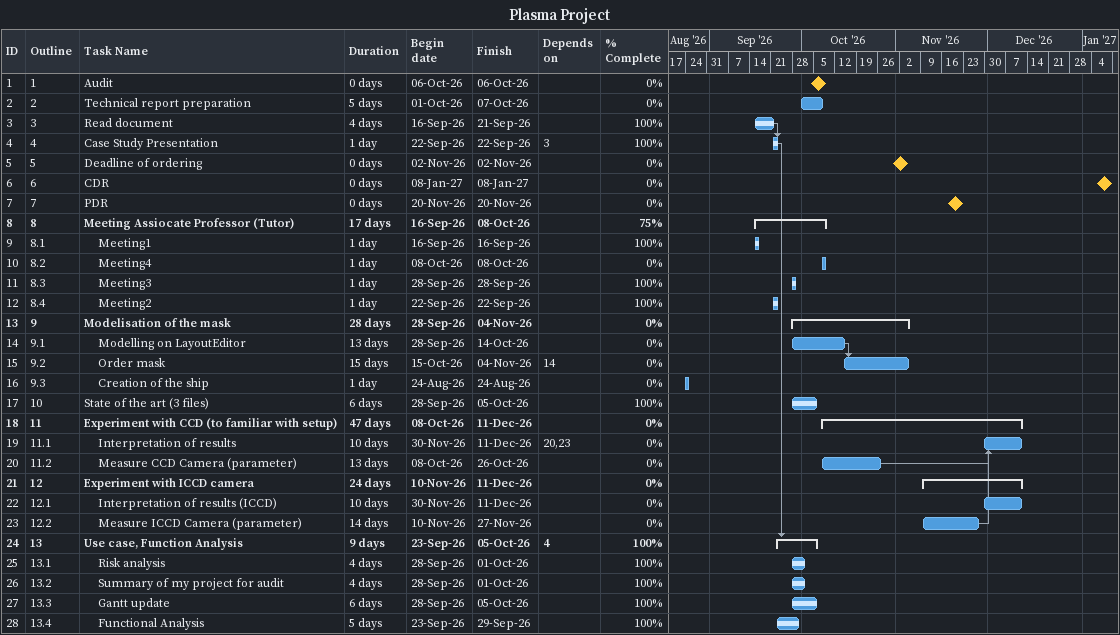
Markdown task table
Plasma Project

| ID | WBS | Task | Duration | Start | Finish | Predecessors | % complete |
|---|---|---|---|---|---|---|---|
| 1 | 1 | Audit | 0d | 2026-10-06 | 2026-10-06 |  | 0 |
| 2 | 2 | Technical report preparation | 5d | 2026-10-01 | 2026-10-07 |  | 0 |
| 3 | 3 | Read document | 4d | 2026-09-16 | 2026-09-21 |  | 100 |
| 4 | 4 | Case Study Presentation | 1d | 2026-09-22 | 2026-09-22 | 3 | 100 |
| 5 | 5 | Deadline of ordering | 0d | 2026-11-02 | 2026-11-02 |  | 0 |
| 6 | 6 | CDR | 0d | 2027-01-08 | 2027-01-08 |  | 0 |
| 7 | 7 | PDR | 0d | 2026-11-20 | 2026-11-20 |  | 0 |
| 8 | 8 | **Meeting Assiocate Professor (Tutor)** | 17d | 2026-09-16 | 2026-10-08 |  | 75 |
| 9 | 8.1 | Meeting1 | 1d | 2026-09-16 | 2026-09-16 |  | 100 |
| 10 | 8.2 | Meeting4 | 1d | 2026-10-08 | 2026-10-08 |  | 0 |
| 11 | 8.3 | Meeting3 | 1d | 2026-09-28 | 2026-09-28 |  | 100 |
| 12 | 8.4 | Meeting2 | 1d | 2026-09-22 | 2026-09-22 |  | 100 |
| 13 | 9 | **Modelisation of the mask** | 28d | 2026-09-28 | 2026-11-04 |  | 0 |
| 14 | 9.1 | Modelling on LayoutEditor | 13d | 2026-09-28 | 2026-10-14 |  | 0 |
| 15 | 9.2 | Order mask | 15d | 2026-10-15 | 2026-11-04 | 14 | 0 |
| 16 | 9.3 | Creation of the ship | 1d | 2026-08-24 | 2026-08-24 |  | 0 |
| 17 | 10 | State of the art (3 files) | 6d | 2026-09-28 | 2026-10-05 |  | 100 |
| 18 | 11 | **Experiment with CCD (to familiar with setup)** | 47d | 2026-10-08 | 2026-12-11 |  | 0 |
| 19 | 11.1 | Interpretation of results | 10d | 2026-11-30 | 2026-12-11 | 20, 23 | 0 |
| 20 | 11.2 | Measure CCD Camera (parameter) | 13d | 2026-10-08 | 2026-10-26 |  | 0 |
| 21 | 12 | **Experiment with ICCD camera** | 24d | 2026-11-10 | 2026-12-11 |  | 0 |
| 22 | 12.1 | Interpretation of results (ICCD) | 10d | 2026-11-30 | 2026-12-11 |  | 0 |
| 23 | 12.2 | Measure ICCD Camera (parameter) | 14d | 2026-11-10 | 2026-11-27 |  | 0 |
| 24 | 13 | **Use case, Function Analysis** | 9d | 2026-09-23 | 2026-10-05 | 4 | 100 |
| 25 | 13.1 | Risk analysis | 4d | 2026-09-28 | 2026-10-01 |  | 100 |
| 26 | 13.2 | Summary of my project for audit | 4d | 2026-09-28 | 2026-10-01 |  | 100 |
| 27 | 13.3 | Gantt update | 6d | 2026-09-28 | 2026-10-05 |  | 100 |
| 28 | 13.4 | Functional Analysis | 5d | 2026-09-23 | 2026-09-29 |  | 100 |
